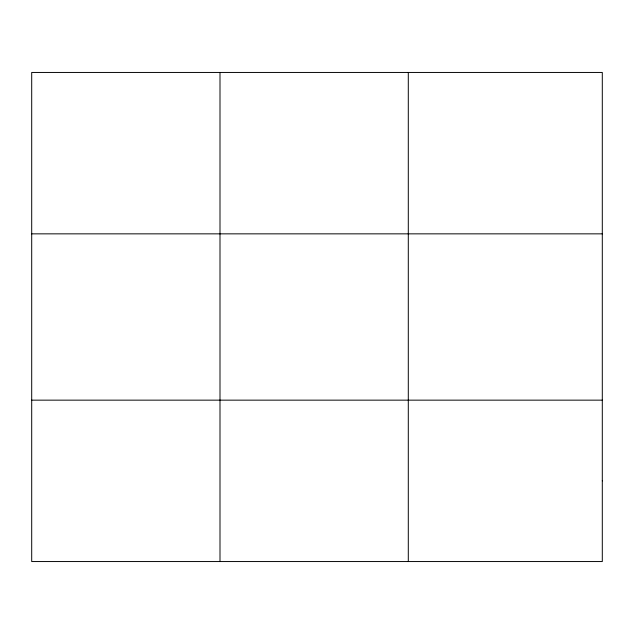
<?xml version="1.0" encoding="UTF-8"?>
<svg xmlns="http://www.w3.org/2000/svg" width="634" height="634" viewBox="0 0 634 634"><rect width="100%" height="100%" fill="white"/><g stroke="black" fill="none" stroke-linecap="round" stroke-linejoin="round"><path stroke-width="0.95" d="M219.998 72.45L219.998 561.55M408.296 72.45L408.296 561.55M31.7 233.851L602.3 233.851M31.7 400.149L602.3 400.149M602.3 480.849L602.3 561.55L31.7 561.55L31.7 72.45L602.3 72.45L602.3 480.849"/></g></svg>
